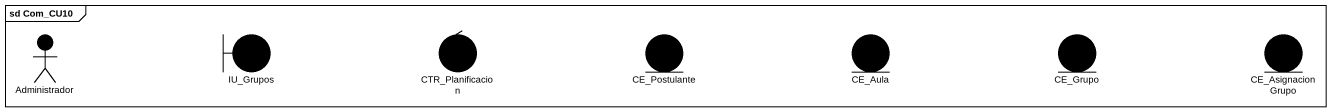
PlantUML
@startuml
mainframe sd Com_CU10
actor Administrador #000000
boundary IU_Grupos #000000
control CTR_Planificacion #000000
entity CE_Postulante #000000
entity CE_Aula #000000
entity CE_Grupo #000000
entity CE_AsignacionGrupo #000000
@enduml
